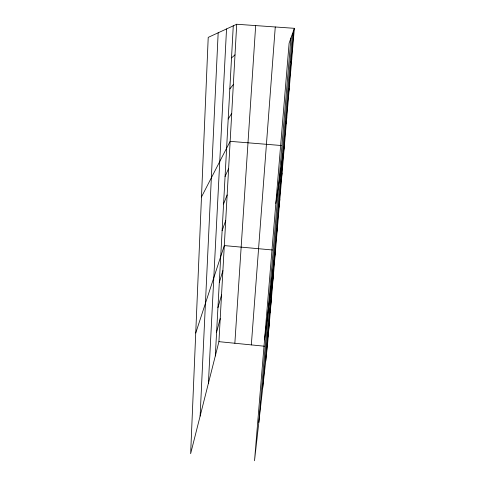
<?xml version="1.0" encoding="UTF-8"?>
<svg xmlns="http://www.w3.org/2000/svg" width="485" height="485" viewBox="0 0 485 485"><rect width="100%" height="100%" fill="white"/><g stroke="black" fill="none" stroke-linecap="round" stroke-linejoin="round"><path stroke-width="0.73" d="M200.123 416.094L218.171 32.792M208.404 383.289L226.531 28.942M215.304 355.954L233.267 25.838M236.716 24.25L208.217 37.381L190.641 453.663L218.917 341.658L236.716 24.25L294.359 28.318L267.362 346.508L254.516 460.75L289.115 43.201L294.359 28.318M234.855 343.253L255.668 25.59M251.327 344.902L275.268 26.972M258.832 422.399L290.952 37.994M262.591 388.934L292.491 33.629M265.725 361.076L293.728 30.112M267.738 337.245L269.32 323.434M269.818 312.722L271.333 299.718M271.952 287.49L273.401 275.334M264.537 339.876L275.529 250.26M276.347 235.54L277.65 225.234M278.608 208.799L279.833 199.499M280.936 181.257L282.082 173.018M275.838 203.445L284.392 145.767M285.817 123.614L286.774 117.709M288.369 93.429L289.23 88.81M291.006 62.28L291.758 59.024M216.601 332.164L220.208 318.615M217.929 307.69L221.536 294.941M219.299 282.5L222.9 270.612M195.734 333.025L224.3 245.586L272.576 249.993M222.124 230.666L225.701 220.614M223.573 203.991L227.144 194.94M225.07 176.522L228.623 168.525M201.475 196.983L230.151 141.347L281.403 145.524M228.199 119.037L231.715 113.369M229.835 88.943L233.333 84.548M231.527 57.891L235.001 54.86M218.917 341.658L264.446 346.217"/></g></svg>
